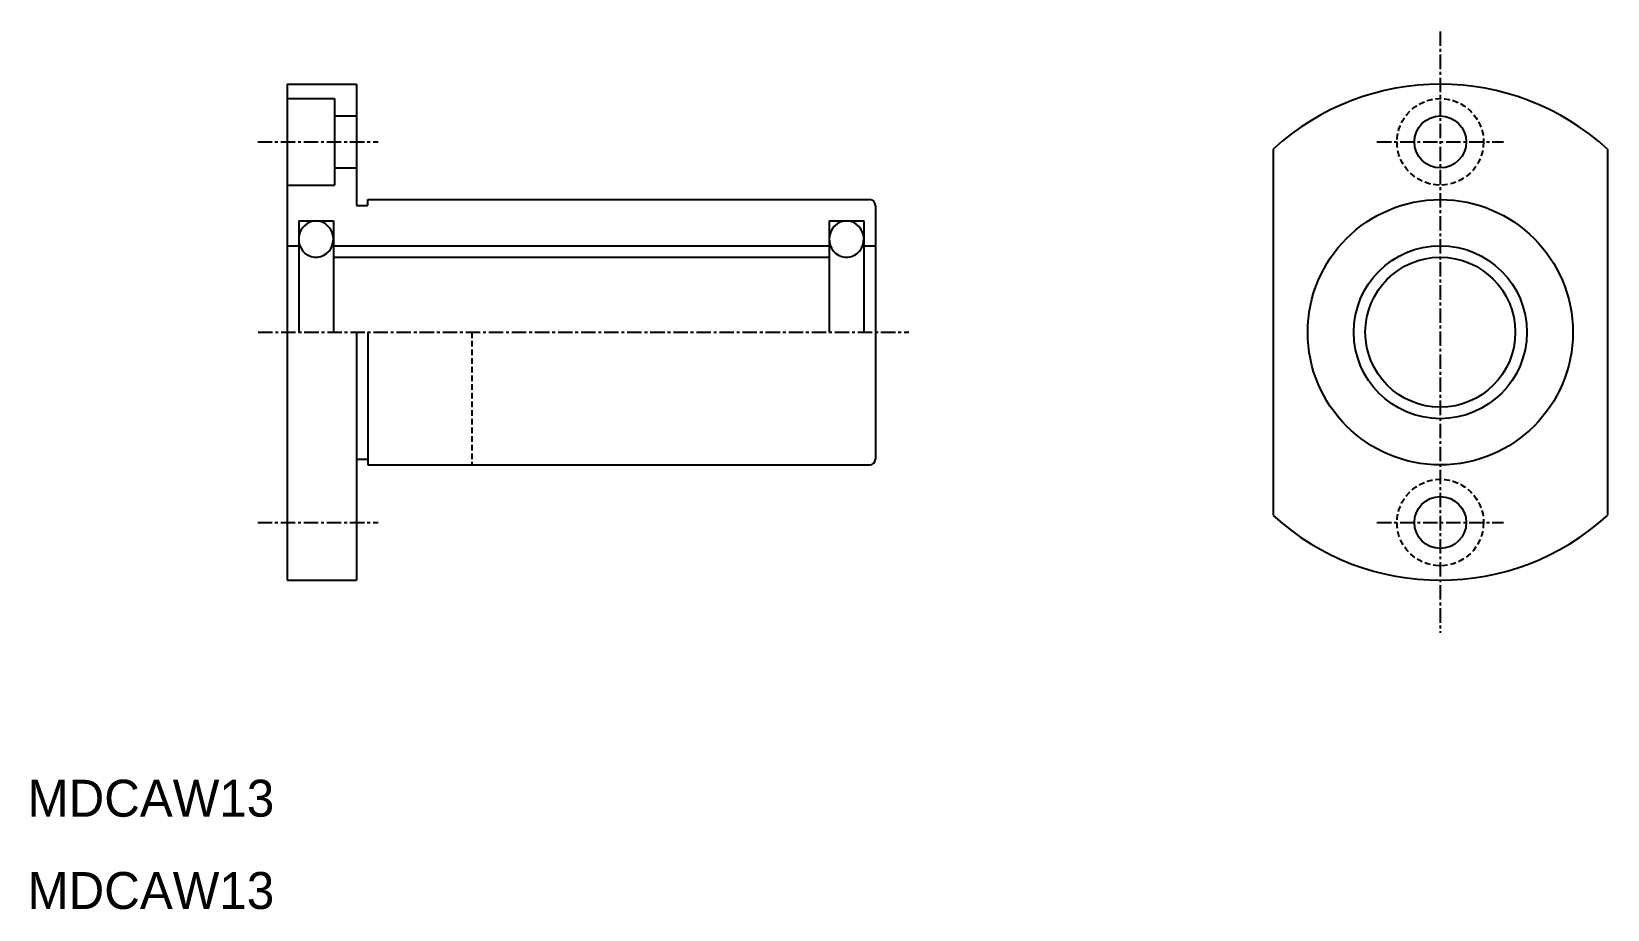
# Model space of a CAD drawing. Extents: x 10 to 147, y 10 to 86.
import ezdxf

# ---------------------------------------------------------------- set-up
doc = ezdxf.new("R2010")
doc.units = 0
doc.linetypes.add('CENTER', pattern=[2, 1.25, -0.25, 0.25, -0.25])
doc.linetypes.add('DASHED', pattern=[0.75, 0.5, -0.25])
doc.layers.get('0').update_dxf_attribs({"linetype": 'CONTINUOUS'})
doc.layers.add('CENTER', color=1, linetype='CENTER')

msp = doc.modelspace()

# ---------------------------------------------------------------- linework, layer by layer
at = {"color": 7, "linetype": 'CONTINUOUS'}
for p, q in [((32.52, 81.5), (32.52, 38.5)), ((32.52, 81.5), (38.52, 81.5)), ((38.52, 81.5), (38.52, 71)), ((32.52, 80.25), (36.62, 80.25)), ((36.62, 80.25), (36.62, 72.75)), ((36.62, 78.75), (38.52, 78.75)), ((118, 75.87), (118, 44.13)), ((147, 75.87), (147, 44.13)), ((36.62, 74.25), (38.52, 74.25)), ((32.52, 72.75), (36.62, 72.75)), ((39.52, 71.5), (83.02, 71.5)), ((39.52, 71), (39.52, 71.5)), ((38.52, 71), (39.52, 71)), ((83.52, 71), (83.52, 49)), ((33.52, 69.65), (33.52, 60)), ((33.52, 69.65), (36.52, 69.65)), ((36.52, 69.65), (36.52, 60)), ((79.52, 69.65), (79.52, 60)), ((79.52, 69.65), (82.52, 69.65)), ((82.52, 69.65), (82.52, 60)), ((32.52, 67.5), (33.52, 67.5)), ((33.52, 67.24), (33.52, 67.24)), ((36.52, 67.5), (79.52, 67.5)), ((82.52, 67.5), (83.52, 67.5)), ((36.52, 66.5), (79.52, 66.5)), ((33.52, 64.82), (33.52, 64.82)), ((38.52, 60), (38.52, 38.5)), ((39.52, 60), (39.52, 48.5)), ((38.52, 49), (39.52, 49)), ((39.52, 48.5), (83.02, 48.5)), ((32.52, 38.5), (38.52, 38.5))]:
    msp.add_line(p, q, dxfattribs=at)
at = {"color": 3, "linetype": 'DASHED'}
msp.add_line((48.52, 60), (48.52, 48.5), dxfattribs=at)
at = {"color": 7, "linetype": 'CONTINUOUS', "flags": 128}
for points in [[(35.02, 69.65), (34.73, 69.62), (34.46, 69.54), (34.21, 69.4), (33.98, 69.21), (33.8, 68.99), (33.65, 68.73), (33.56, 68.45), (33.52, 68.15), (33.53, 67.85), (33.6, 67.56), (33.72, 67.29), (33.88, 67.04), (34.09, 66.84), (34.33, 66.68), (34.59, 66.56), (34.87, 66.51), (35.16, 66.51), (35.44, 66.56), (35.7, 66.68), (35.94, 66.84), (36.15, 67.04), (36.32, 67.29), (36.43, 67.56), (36.5, 67.85), (36.52, 68.15), (36.48, 68.45), (36.38, 68.73), (36.24, 68.99), (36.05, 69.21), (35.83, 69.4), (35.57, 69.54), (35.3, 69.62)], [(81.02, 69.65), (80.73, 69.62), (80.46, 69.54), (80.21, 69.4), (79.98, 69.21), (79.8, 68.99), (79.65, 68.73), (79.56, 68.45), (79.52, 68.15), (79.53, 67.85), (79.6, 67.56), (79.72, 67.29), (79.88, 67.04), (80.09, 66.84), (80.33, 66.68), (80.59, 66.56), (80.87, 66.51), (81.16, 66.51), (81.44, 66.56), (81.7, 66.68), (81.94, 66.84), (82.15, 67.04), (82.32, 67.29), (82.43, 67.56), (82.5, 67.85), (82.52, 68.15), (82.48, 68.45), (82.38, 68.73), (82.24, 68.99), (82.05, 69.21), (81.83, 69.4), (81.57, 69.54), (81.3, 69.62)]]:
    msp.add_lwpolyline(points, close=True, dxfattribs=at)
at = {"color": 3, "linetype": 'DASHED'}
for centre in [(132.5, 76.5), (132.5, 43.5)]:
    msp.add_circle(centre, 3.75, dxfattribs=at)
at = {"color": 7, "linetype": 'CONTINUOUS'}
for centre, radius in [((132.5, 76.5), 2.25), ((132.5, 60), 11.5), ((132.5, 60), 7.5), ((132.5, 60), 6.5), ((132.5, 43.5), 2.25)]:
    msp.add_circle(centre, radius, dxfattribs=at)
for centre, radius, start, end in [((132.5, 60), 21.5, 47.591, 132.409), ((83.02, 71), 0.5, 360, 90), ((83.02, 49), 0.5, 270, 0), ((132.5, 60), 21.5, 227.591, 312.409)]:
    msp.add_arc(centre, radius, start, end, dxfattribs=at)
at = {"layer": 'CENTER', "color": 1, "linetype": 'CENTER'}
for p, q in [((132.5, 86.07), (132.5, 33.93)), ((29.96, 76.5), (40.42, 76.5)), ((127.01, 76.5), (137.98, 76.5)), ((30, 60), (86.42, 60)), ((29.96, 43.5), (40.42, 43.5)), ((127.01, 43.5), (137.98, 43.5))]:
    msp.add_line(p, q, dxfattribs=at)

# ---------------------------------------------------------------- texts
at = {"color": 7, "linetype": 'CONTINUOUS'}
for p in [(10, 18), (10, 10)]:
    msp.add_text('MDCAW13', height=3.2, dxfattribs=at).set_placement(p)

doc.saveas('drawing.dxf')
